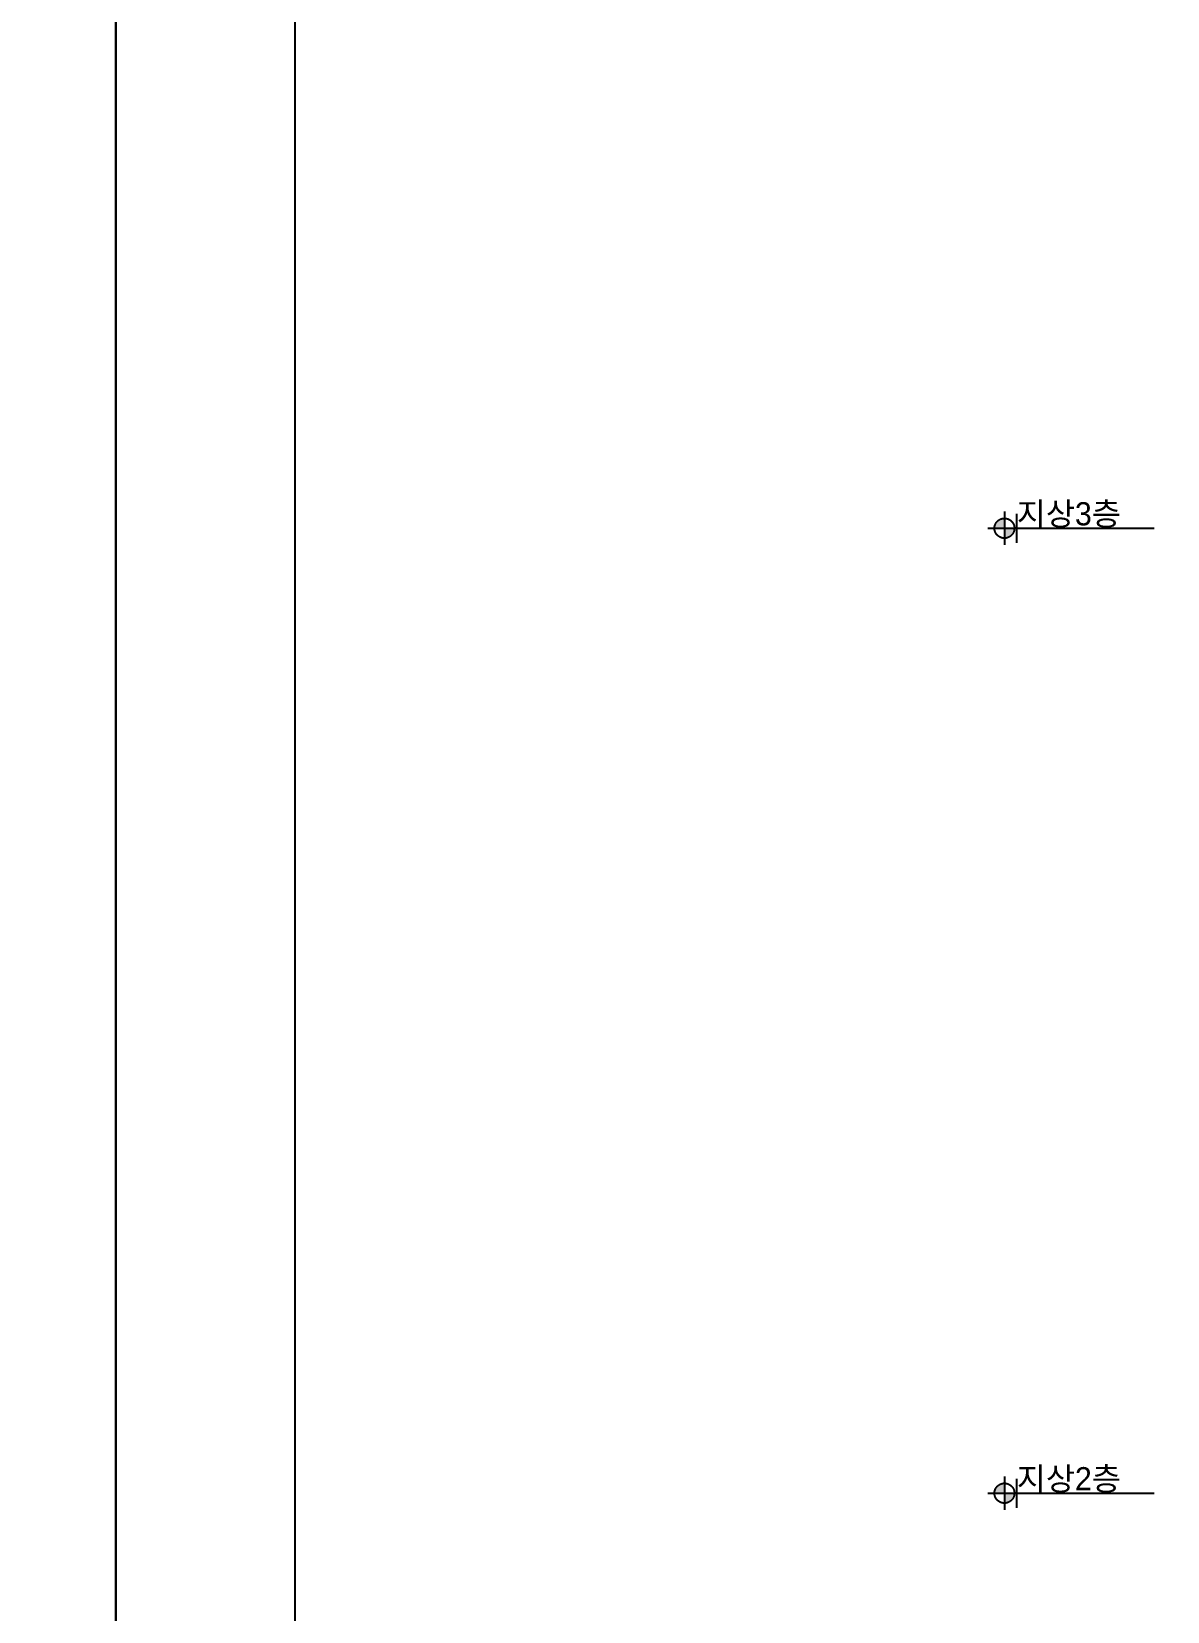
# Model space of a CAD drawing. Header units: millimetres. Extents: x 11948722 to 13111668, y -10771712 to -10232988.
# Drawn here: x 12205808 to 12217576, y -10556859 to -10540487 of the extents above; entities that cross this region are included whole.
import ezdxf
from ezdxf.enums import TextEntityAlignment as Align

# ---------------------------------------------------------------- set-up
doc = ezdxf.new("R2010")
doc.units = ezdxf.units.MM
doc.header["$LTSCALE"] = 150
doc.header["$MEASUREMENT"] = 0
doc.linetypes.add('Xref-계단단면도$0$CEN', pattern=[62, 60, -1, 0, -1])
doc.layers.get('Defpoints').update_dxf_attribs({"color": 117, "linetype": 'CONTINUOUS'})
for name, color, linetype in [('Xref-계단단면도$0$A-TXT-3.0', 3, 'CONTINUOUS'), ('Xref-계단단면도$0$SYM', 7, 'CONTINUOUS'), ('Xref-계단단면도$0$SYM-1', 7, 'CONTINUOUS')]:
    doc.layers.add(name, color=color, linetype=linetype)
doc.styles.add('Xref-계단단면도$0$돋움', font='')
doc.styles.get('Xref-계단단면도$0$돋움').set_extended_font_data('Dotum')

msp = doc.modelspace()

# ---------------------------------------------------------------- hatches: boundary and pattern name
at = {"layer": 'Xref-계단단면도$0$SYM', "linetype": 'Xref-계단단면도$0$CEN'}
h = msp.add_hatch(color=7, dxfattribs=at)
h.paths.add_polyline_path([(12215990.7, -10545633.8), (12215887.5, -10545633.8), (12215887.5, -10545737, 0.4142136)])
h.paths.add_polyline_path([(12215887.5, -10545530.6, 0.4142136), (12215784.3, -10545633.8), (12215887.5, -10545633.8)])
h = msp.add_hatch(color=7, dxfattribs=at)
h.paths.add_polyline_path([(12215990.7, -10555633.8), (12215887.5, -10555633.8), (12215887.5, -10555737, 0.4142136)])
h.paths.add_polyline_path([(12215887.5, -10555530.6, 0.4142136), (12215784.3, -10555633.8), (12215887.5, -10555633.8)])

# ---------------------------------------------------------------- linework, layer by layer
at = {"layer": 'Defpoints'}
for p, q in [((12216015.5, -10545783.8), (12216015.5, -10545483.8)), ((12216015.5, -10545783.8), (12216015.5, -10545483.8)), ((12216015.5, -10555783.8), (12216015.5, -10555483.8)), ((12216015.5, -10555783.8), (12216015.5, -10555483.8)), ((12216015.5, -10555783.8), (12216015.5, -10555483.8))]:
    msp.add_line(p, q, dxfattribs=at)
at = {"layer": 'Defpoints', "ltscale": 1200}
for points in [[(12162131.5, -10524159.4), (12206681.5, -10524159.4), (12206681.5, -10587159.4), (12162131.5, -10587159.4)], [(12206681.5, -10524159.4), (12251231.5, -10524159.4), (12251231.5, -10587159.4), (12206681.5, -10587159.4)], [(12208534.4, -10580484.4), (12249484.4, -10580484.4), (12249484.4, -10525959.4), (12208534.4, -10525959.4)]]:
    msp.add_lwpolyline(points, close=True, dxfattribs=at)
at = {"layer": 'Xref-계단단면도$0$SYM', "color": 7, "linetype": 'Xref-계단단면도$0$CEN'}
for p, q in [((12215887.5, -10545461.8), (12215887.5, -10545805.8)), ((12215715.5, -10545633.8), (12216059.5, -10545633.8)), ((12215887.5, -10555461.8), (12215887.5, -10555805.8)), ((12215715.5, -10555633.8), (12216059.5, -10555633.8))]:
    msp.add_line(p, q, dxfattribs=at)
for centre in [(12215887.5, -10545633.8), (12215887.5, -10555633.8)]:
    msp.add_circle(centre, 103.2, dxfattribs=at)
at = {"layer": 'Xref-계단단면도$0$SYM-1', "color": 7}
for p, q in [((12215715.5, -10545633.8), (12217437.3, -10545633.8)), ((12215715.5, -10555633.8), (12217437.3, -10555633.8))]:
    msp.add_line(p, q, dxfattribs=at)

# ---------------------------------------------------------------- texts
at = {"layer": 'Xref-계단단면도$0$A-TXT-3.0', "style": 'Xref-계단단면도$0$돋움'}
for s, p in [('지상3층', (12216015.5, -10545483.8)), ('지상2층', (12216015.5, -10555483.8))]:
    msp.add_text(s, height=240, dxfattribs=at).set_placement(p, align=Align.MIDDLE_LEFT)

doc.saveas('drawing.dxf')
